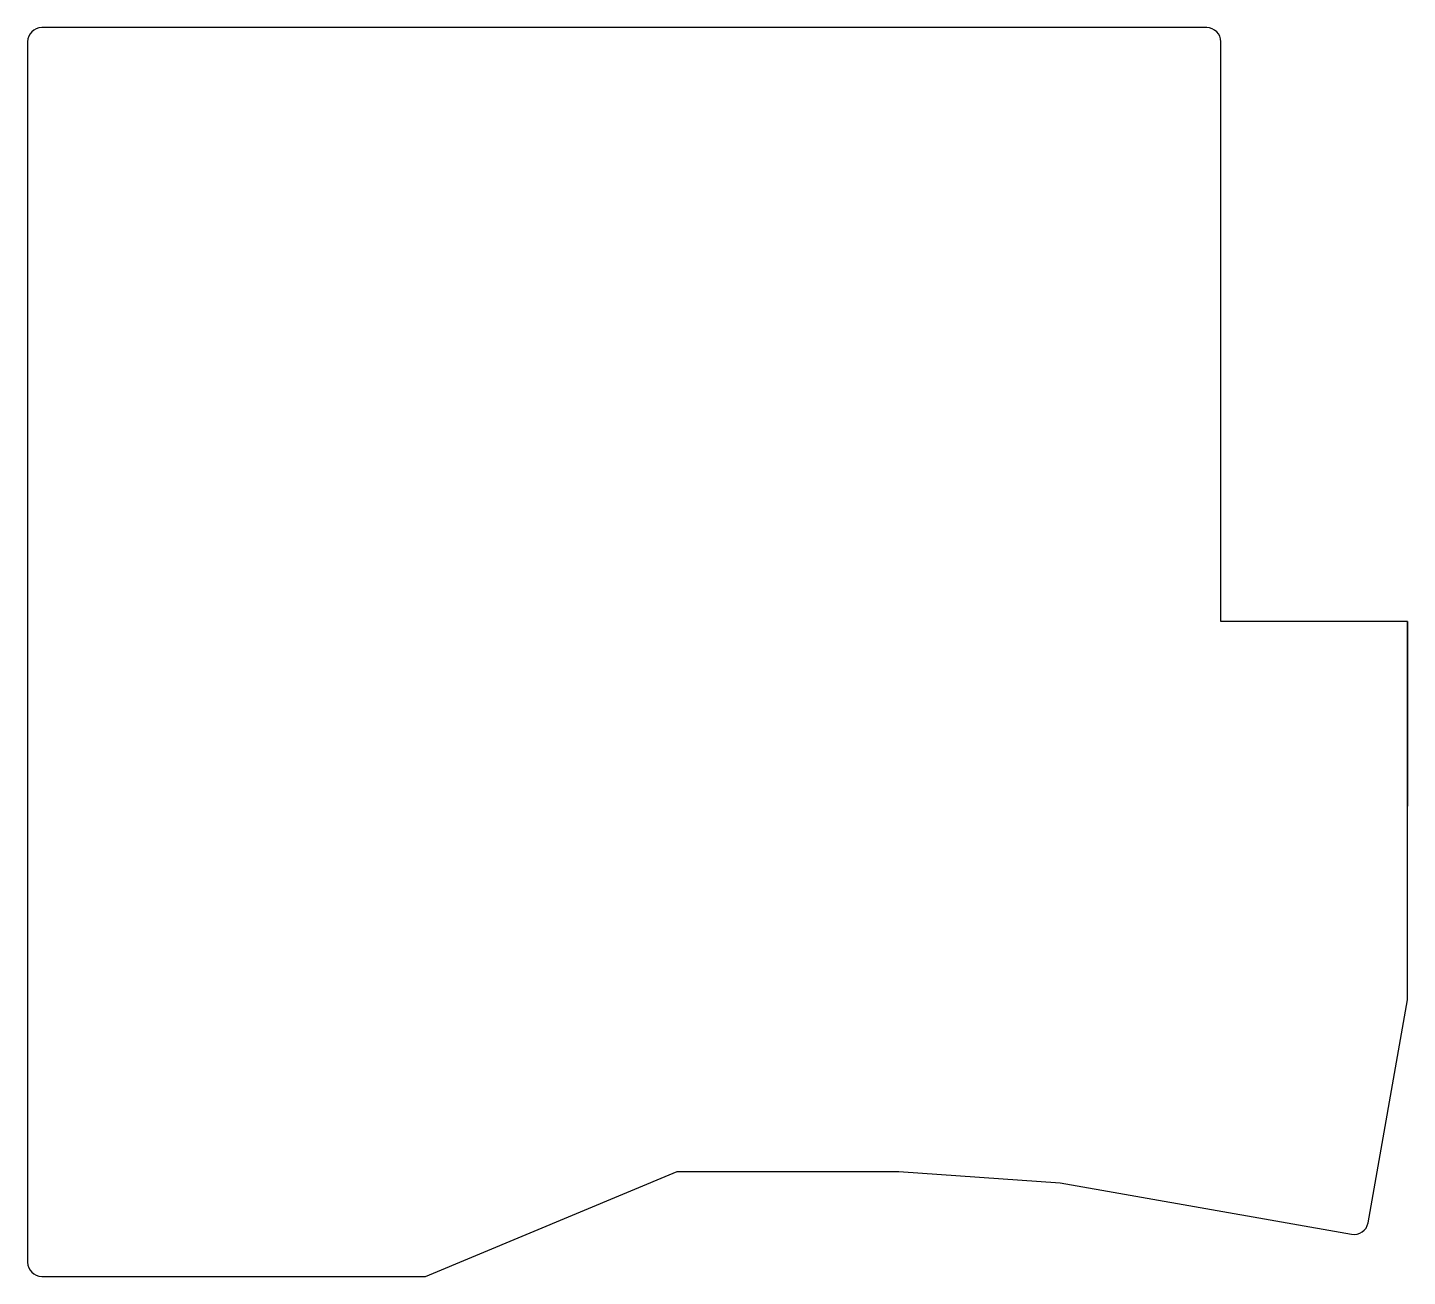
# Model space of a CAD drawing. Extents: x -47.4 to 49.8, y -46.1 to 41.8.
import ezdxf

# ---------------------------------------------------------------- set-up
doc = ezdxf.new("R2010")
doc.units = 0
doc.header["$MEASUREMENT"] = 0
doc.layers.add('MODELSKETCH_VISIBLE', color=7, linetype='CONTINUOUS')

msp = doc.modelspace()

# ---------------------------------------------------------------- linework, layer by layer
at = {"layer": 'MODELSKETCH_VISIBLE'}
for p, q in [((35.638, 41.75), (-46.362, 41.75)), ((-47.362, 40.75), (-47.362, -45.125)), ((36.638, -0.045), (36.638, 40.75)), ((49.765, -0.045), (36.638, -0.045)), ((49.765, -0.045), (41.265, -0.045)), ((49.765, -26.659), (49.765, -0.045)), ((49.765, -0.045), (49.765, -13.045)), ((46.999, -42.35), (49.765, -26.659)), ((-19.362, -46.125), (-1.637, -38.75)), ((-1.637, -38.75), (13.97, -38.75)), ((13.97, -38.75), (25.324, -39.544)), ((25.324, -39.544), (45.84, -43.161)), ((-46.362, -46.125), (-19.362, -46.125))]:
    msp.add_line(p, q, dxfattribs=at)
for centre, start, end in [((-46.362, 40.75), 90, 180), ((35.638, 40.75), 0, 90), ((46.014, -42.177), 260, 350), ((-46.362, -45.125), 180, 270)]:
    msp.add_arc(centre, 1, start, end, dxfattribs=at)

doc.saveas('drawing.dxf')
